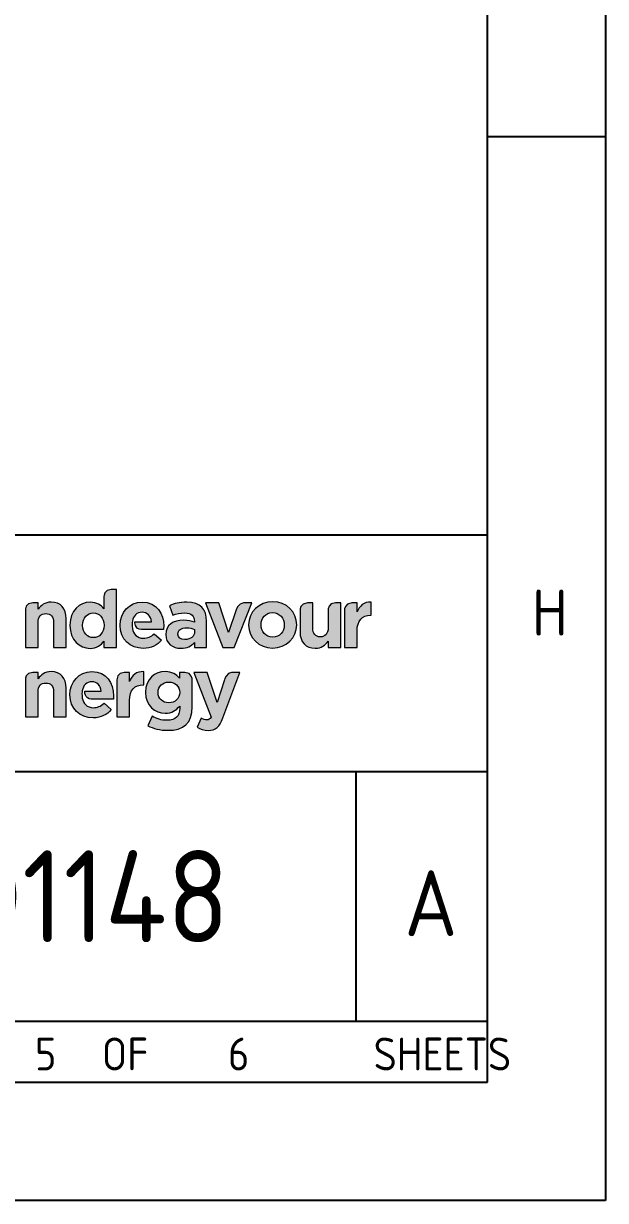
# Paper-space layout 'SHEET (5)' of a CAD drawing. Header units: metres. Extents: x -9 to 1337, y -9 to 581.
# Drawn here: x 779.9 to 824.3, y -5.4 to 84.1 of the extents above; entities that cross this region are included whole.
import ezdxf
from ezdxf.enums import TextEntityAlignment as Align

# ---------------------------------------------------------------- set-up
doc = ezdxf.new("R2010")
doc.units = ezdxf.units.M
doc.layers.get('0').update_dxf_attribs({"color": 6})
doc.layers.add('Notes', color=7, linetype='Continuous')
doc.styles.add('iecISOCP', font='isocp.shx')
doc.styles.get("Standard").update_dxf_attribs({"font": 'arial.ttf'})

# ---------------------------------------------------------------- blocks, each defined once
blk = doc.blocks.new('A1_FRAME_TITLE')
h = blk.add_hatch(color=7)
edge = h.paths.add_edge_path(flags=16)
edge.add_spline(control_points=[(795.166, 40.751), (795.166, 41.313), (794.794, 41.685), (794.345, 41.685), (793.897, 41.685), (793.518, 41.319), (793.518, 40.751), (793.518, 40.751), (793.518, 40.738), (793.518, 40.738), (793.518, 40.176), (793.897, 39.804), (794.345, 39.804), (794.794, 39.804), (795.166, 40.176), (795.166, 40.738), (795.166, 40.738), (795.166, 40.751), (795.166, 40.751)], knot_values=[0, 0, 0, 0, 1, 1, 1, 2, 2, 2, 3, 3, 3, 4, 4, 4, 5, 5, 5, 6, 6, 6, 6], degree=3, periodic=0)
edge = h.paths.add_edge_path()
edge.add_spline(control_points=[(795.154, 39.059), (795.154, 39.059), (795.154, 39.539), (795.154, 39.539), (794.92, 39.223), (794.598, 38.989), (794.099, 38.989), (793.31, 38.989), (792.558, 39.608), (792.558, 40.738), (792.558, 40.738), (792.558, 40.751), (792.558, 40.751), (792.558, 41.882), (793.297, 42.5), (794.099, 42.5), (794.61, 42.5), (794.926, 42.266), (795.154, 41.995), (795.154, 41.995), (795.154, 42.884), (795.154, 42.923), (795.154, 42.961), (795.155, 43.479), (795.71, 43.479), (796.098, 43.479), (796.114, 43.479), (796.114, 43.479), (796.114, 43.479), (796.114, 39.059), (796.114, 39.059), (796.114, 39.059), (795.154, 39.059), (795.154, 39.059)], knot_values=[0, 0, 0, 0, 1, 1, 1, 2, 2, 2, 3, 3, 3, 4, 4, 4, 5, 5, 5, 6, 6, 6, 7, 7, 7, 8, 8, 8, 9, 9, 9, 10, 10, 10, 11, 11, 11, 11], degree=3, periodic=0)
h = blk.add_hatch(color=7)
edge = h.paths.add_edge_path()
edge.add_spline(control_points=[(791.31, 39.059), (791.31, 39.059), (791.31, 40.947), (791.31, 40.947), (791.31, 41.402), (791.096, 41.635), (790.729, 41.635), (790.363, 41.635), (790.13, 41.402), (790.13, 40.947), (790.13, 40.947), (790.13, 39.059), (790.13, 39.059), (790.13, 39.059), (789.17, 39.059), (789.17, 39.059), (789.17, 39.059), (789.171, 41.83), (789.17, 41.889), (789.169, 41.947), (789.169, 42.443), (789.727, 42.443), (790.13, 42.443), (790.13, 42.443), (790.13, 42.443), (790.13, 42.443), (790.13, 41.964), (790.13, 41.964), (790.351, 42.248), (790.635, 42.507), (791.121, 42.507), (791.847, 42.507), (792.27, 42.027), (792.27, 41.25), (792.27, 41.25), (792.27, 39.059), (792.27, 39.059), (792.27, 39.059), (791.31, 39.059), (791.31, 39.059)], knot_values=[0, 0, 0, 0, 1, 1, 1, 2, 2, 2, 3, 3, 3, 4, 4, 4, 5, 5, 5, 6, 6, 6, 7, 7, 7, 8, 8, 8, 9, 9, 9, 10, 10, 10, 11, 11, 11, 12, 12, 12, 13, 13, 13, 13], degree=3, periodic=0)
h = blk.add_hatch(color=7)
edge = h.paths.add_edge_path()
edge.add_spline(control_points=[(798.054, 42.508), (797.069, 42.508), (796.38, 41.713), (796.38, 40.747), (796.38, 40.747), (796.38, 40.734), (796.38, 40.734), (796.38, 39.699), (797.132, 38.985), (798.148, 38.985), (798.761, 38.985), (799.216, 39.225), (799.531, 39.616), (799.531, 39.616), (798.982, 40.102), (798.982, 40.102), (798.717, 39.856), (798.483, 39.762), (798.161, 39.755), (797.697, 39.746), (797.368, 40.112), (797.321, 40.483), (797.282, 40.803), (797.296, 40.909), (797.318, 41.048), (797.384, 41.466), (797.656, 41.738), (798.054, 41.738), (798.458, 41.738), (798.71, 41.448), (798.767, 41.018), (798.767, 41.018), (797.507, 41.018), (797.507, 41.018), (797.507, 41.018), (797.483, 40.418), (798.01, 40.418), (798.535, 40.418), (799.689, 40.418), (799.689, 40.418), (799.695, 40.507), (799.702, 40.564), (799.702, 40.658), (799.702, 40.658), (799.702, 40.671), (799.702, 40.671), (799.702, 41.631), (799.184, 42.508), (798.054, 42.508)], knot_values=[0, 0, 0, 0, 1, 1, 1, 2, 2, 2, 3, 3, 3, 4, 4, 4, 5, 5, 5, 6, 6, 6, 7, 7, 7, 8, 8, 8, 9, 9, 9, 10, 10, 10, 11, 11, 11, 12, 12, 12, 13, 13, 13, 14, 14, 14, 15, 15, 15, 16, 16, 16, 16], degree=3, periodic=0)
h = blk.add_hatch(color=7)
edge = h.paths.add_edge_path(flags=16)
edge.add_spline(control_points=[(802.06, 40.422), (801.896, 40.498), (801.681, 40.549), (801.447, 40.549), (801.037, 40.549), (800.784, 40.384), (800.784, 40.081), (800.784, 40.081), (800.784, 40.069), (800.784, 40.069), (800.784, 39.81), (800.999, 39.658), (801.308, 39.658), (801.757, 39.658), (802.06, 39.904), (802.06, 40.252), (802.06, 40.252), (802.06, 40.422), (802.06, 40.422)], knot_values=[0, 0, 0, 0, 1, 1, 1, 2, 2, 2, 3, 3, 3, 4, 4, 4, 5, 5, 5, 6, 6, 6, 6], degree=3, periodic=0)
edge = h.paths.add_edge_path()
edge.add_spline(control_points=[(802.041, 39.058), (802.041, 39.058), (802.041, 39.425), (802.041, 39.425), (801.807, 39.166), (801.485, 38.995), (801.018, 38.995), (800.38, 38.995), (799.856, 39.361), (799.856, 40.031), (799.856, 40.031), (799.856, 40.043), (799.856, 40.043), (799.856, 40.782), (800.418, 41.123), (801.22, 41.123), (801.561, 41.123), (801.807, 41.066), (802.047, 40.984), (802.047, 40.984), (802.047, 41.041), (802.047, 41.041), (802.047, 41.439), (801.801, 41.687), (801.321, 41.687), (800.955, 41.687), (800.696, 41.618), (800.386, 41.504), (800.386, 41.504), (800.147, 42.237), (800.147, 42.237), (800.519, 42.401), (800.885, 42.508), (801.46, 42.508), (802.508, 42.508), (802.969, 41.965), (802.969, 41.049), (802.969, 41.049), (802.969, 39.058), (802.969, 39.058), (802.969, 39.058), (802.041, 39.058), (802.041, 39.058)], knot_values=[0, 0, 0, 0, 1, 1, 1, 2, 2, 2, 3, 3, 3, 4, 4, 4, 5, 5, 5, 6, 6, 6, 7, 7, 7, 8, 8, 8, 9, 9, 9, 10, 10, 10, 11, 11, 11, 12, 12, 12, 13, 13, 13, 14, 14, 14, 14], degree=3, periodic=0)
h = blk.add_hatch(color=7)
edge = h.paths.add_edge_path()
edge.add_spline(control_points=[(805.079, 39.059), (805.079, 39.059), (804.207, 39.059), (804.207, 39.059), (804.207, 39.059), (802.875, 42.446), (802.875, 42.446), (802.875, 42.446), (803.892, 42.446), (803.892, 42.446), (803.892, 42.446), (804.649, 40.202), (804.649, 40.202), (804.649, 40.202), (805.226, 41.915), (805.226, 41.915), (805.226, 41.915), (805.391, 42.446), (805.77, 42.446), (806.149, 42.446), (806.411, 42.446), (806.411, 42.446), (806.411, 42.446), (805.079, 39.059), (805.079, 39.059)], knot_values=[0, 0, 0, 0, 1, 1, 1, 2, 2, 2, 3, 3, 3, 4, 4, 4, 5, 5, 5, 6, 6, 6, 7, 7, 7, 8, 8, 8, 8], degree=3, periodic=0)
h = blk.add_hatch(color=7)
edge = h.paths.add_edge_path(flags=16)
edge.add_spline(control_points=[(808.884, 40.776), (808.884, 41.275), (808.524, 41.711), (807.994, 41.711), (807.444, 41.711), (807.116, 41.288), (807.116, 40.789), (807.116, 40.789), (807.116, 40.776), (807.116, 40.776), (807.116, 40.278), (807.476, 39.842), (808.006, 39.842), (808.556, 39.842), (808.884, 40.265), (808.884, 40.764), (808.884, 40.764), (808.884, 40.776), (808.884, 40.776)], knot_values=[0, 0, 0, 0, 1, 1, 1, 2, 2, 2, 3, 3, 3, 4, 4, 4, 5, 5, 5, 6, 6, 6, 6], degree=3, periodic=0)
edge = h.paths.add_edge_path()
edge.add_spline(control_points=[(807.994, 39.015), (806.945, 39.015), (806.169, 39.791), (806.169, 40.764), (806.169, 40.764), (806.169, 40.776), (806.169, 40.776), (806.169, 41.749), (806.952, 42.538), (808.006, 42.538), (809.055, 42.538), (809.832, 41.762), (809.832, 40.789), (809.832, 40.789), (809.832, 40.776), (809.832, 40.776), (809.832, 39.804), (809.048, 39.015), (807.994, 39.015)], knot_values=[0, 0, 0, 0, 1, 1, 1, 2, 2, 2, 3, 3, 3, 4, 4, 4, 5, 5, 5, 6, 6, 6, 6], degree=3, periodic=0)
h = blk.add_hatch(color=7)
edge = h.paths.add_edge_path()
edge.add_spline(control_points=[(812.23, 39.059), (812.23, 39.059), (812.23, 39.538), (812.23, 39.538), (812.009, 39.254), (811.725, 38.995), (811.239, 38.995), (810.513, 38.995), (810.089, 39.475), (810.089, 40.252), (810.089, 40.252), (810.089, 41.839), (810.089, 41.887), (810.089, 41.935), (810.085, 42.443), (810.643, 42.443), (811.05, 42.443), (811.05, 42.443), (811.05, 42.443), (811.05, 42.443), (811.05, 40.555), (811.05, 40.555), (811.05, 40.1), (811.264, 39.867), (811.63, 39.867), (811.996, 39.867), (812.23, 40.1), (812.23, 40.555), (812.23, 40.555), (812.23, 41.822), (812.23, 41.889), (812.23, 41.956), (812.236, 42.443), (812.788, 42.443), (813.19, 42.443), (813.19, 42.443), (813.19, 42.443), (813.19, 42.443), (813.19, 39.059), (813.19, 39.059), (813.19, 39.059), (812.23, 39.059), (812.23, 39.059)], knot_values=[0, 0, 0, 0, 1, 1, 1, 2, 2, 2, 3, 3, 3, 4, 4, 4, 5, 5, 5, 6, 6, 6, 7, 7, 7, 8, 8, 8, 9, 9, 9, 10, 10, 10, 11, 11, 11, 12, 12, 12, 13, 13, 13, 14, 14, 14, 14], degree=3, periodic=0)
h = blk.add_hatch(color=7)
edge = h.paths.add_edge_path()
edge.add_spline(control_points=[(815.461, 41.503), (814.823, 41.503), (814.431, 41.118), (814.431, 40.309), (814.431, 40.309), (814.431, 39.059), (814.431, 39.059), (814.431, 39.059), (813.471, 39.059), (813.471, 39.059), (813.471, 39.059), (813.471, 41.857), (813.471, 41.888), (813.471, 41.919), (813.47, 42.444), (814.029, 42.444), (814.587, 42.444), (814.431, 42.444), (814.431, 42.444), (814.431, 42.444), (814.431, 41.762), (814.431, 41.762), (814.627, 42.229), (814.943, 42.532), (815.511, 42.507), (815.511, 42.507), (815.511, 41.503), (815.511, 41.503), (815.511, 41.503), (815.461, 41.503), (815.461, 41.503)], knot_values=[0, 0, 0, 0, 1, 1, 1, 2, 2, 2, 3, 3, 3, 4, 4, 4, 5, 5, 5, 6, 6, 6, 7, 7, 7, 8, 8, 8, 9, 9, 9, 10, 10, 10, 10], degree=3, periodic=0)
h = blk.add_hatch(color=7)
edge = h.paths.add_edge_path()
edge.add_spline(control_points=[(791.31, 33.774), (791.31, 33.774), (791.31, 35.662), (791.31, 35.662), (791.31, 36.117), (791.096, 36.351), (790.729, 36.351), (790.363, 36.351), (790.13, 36.117), (790.13, 35.662), (790.13, 35.662), (790.13, 33.774), (790.13, 33.774), (790.13, 33.774), (789.17, 33.774), (789.17, 33.774), (789.17, 33.774), (789.171, 36.546), (789.17, 36.604), (789.169, 36.662), (789.169, 37.159), (789.727, 37.159), (790.13, 37.159), (790.13, 37.159), (790.13, 37.159), (790.13, 37.159), (790.13, 36.679), (790.13, 36.679), (790.351, 36.963), (790.635, 37.222), (791.121, 37.222), (791.847, 37.222), (792.27, 36.742), (792.27, 35.965), (792.27, 35.965), (792.27, 33.774), (792.27, 33.774), (792.27, 33.774), (791.31, 33.774), (791.31, 33.774)], knot_values=[0, 0, 0, 0, 1, 1, 1, 2, 2, 2, 3, 3, 3, 4, 4, 4, 5, 5, 5, 6, 6, 6, 7, 7, 7, 8, 8, 8, 9, 9, 9, 10, 10, 10, 11, 11, 11, 12, 12, 12, 13, 13, 13, 13], degree=3, periodic=0)
h = blk.add_hatch(color=7)
edge = h.paths.add_edge_path()
edge.add_spline(control_points=[(794.232, 37.222), (793.247, 37.222), (792.558, 36.427), (792.558, 35.46), (792.558, 35.46), (792.558, 35.448), (792.558, 35.448), (792.558, 34.413), (793.31, 33.699), (794.326, 33.699), (794.939, 33.699), (795.394, 33.939), (795.709, 34.33), (795.709, 34.33), (795.16, 34.816), (795.16, 34.816), (794.895, 34.57), (794.661, 34.476), (794.339, 34.469), (793.875, 34.46), (793.546, 34.826), (793.5, 35.197), (793.46, 35.517), (793.474, 35.623), (793.496, 35.762), (793.562, 36.179), (793.834, 36.452), (794.232, 36.452), (794.636, 36.452), (794.888, 36.161), (794.946, 35.732), (794.946, 35.732), (793.685, 35.732), (793.685, 35.732), (793.685, 35.732), (793.662, 35.132), (794.188, 35.132), (794.714, 35.132), (795.867, 35.132), (795.867, 35.132), (795.874, 35.221), (795.88, 35.277), (795.88, 35.372), (795.88, 35.372), (795.88, 35.385), (795.88, 35.385), (795.88, 36.345), (795.362, 37.222), (794.232, 37.222)], knot_values=[0, 0, 0, 0, 1, 1, 1, 2, 2, 2, 3, 3, 3, 4, 4, 4, 5, 5, 5, 6, 6, 6, 7, 7, 7, 8, 8, 8, 9, 9, 9, 10, 10, 10, 11, 11, 11, 12, 12, 12, 13, 13, 13, 14, 14, 14, 15, 15, 15, 16, 16, 16, 16], degree=3, periodic=0)
h = blk.add_hatch(color=7)
edge = h.paths.add_edge_path()
edge.add_spline(control_points=[(798.132, 36.214), (797.494, 36.214), (797.103, 35.829), (797.103, 35.021), (797.103, 35.021), (797.103, 33.77), (797.103, 33.77), (797.103, 33.77), (796.143, 33.77), (796.143, 33.77), (796.143, 33.77), (796.143, 36.568), (796.143, 36.599), (796.143, 36.63), (796.141, 37.155), (796.7, 37.155), (797.103, 37.155), (797.103, 37.155), (797.103, 37.155), (797.103, 37.155), (797.103, 36.473), (797.103, 36.473), (797.299, 36.94), (797.614, 37.244), (798.182, 37.219), (798.182, 37.219), (798.182, 36.214), (798.182, 36.214), (798.182, 36.214), (798.132, 36.214), (798.132, 36.214)], knot_values=[0, 0, 0, 0, 1, 1, 1, 2, 2, 2, 3, 3, 3, 4, 4, 4, 5, 5, 5, 6, 6, 6, 7, 7, 7, 8, 8, 8, 9, 9, 9, 10, 10, 10, 10], degree=3, periodic=0)
h = blk.add_hatch(color=7)
edge = h.paths.add_edge_path(flags=16)
edge.add_spline(control_points=[(800.924, 35.643), (800.924, 36.105), (800.564, 36.427), (800.097, 36.427), (799.629, 36.427), (799.276, 36.105), (799.276, 35.643), (799.276, 35.643), (799.276, 35.631), (799.276, 35.631), (799.276, 35.164), (799.629, 34.848), (800.097, 34.848), (800.564, 34.848), (800.924, 35.17), (800.924, 35.631), (800.924, 35.631), (800.924, 35.643), (800.924, 35.643)], knot_values=[0, 0, 0, 0, 1, 1, 1, 2, 2, 2, 3, 3, 3, 4, 4, 4, 5, 5, 5, 6, 6, 6, 6], degree=3, periodic=0)
edge = h.paths.add_edge_path()
edge.add_spline(control_points=[(799.983, 32.751), (799.434, 32.751), (798.916, 32.878), (798.487, 33.105), (798.487, 33.105), (798.815, 33.825), (798.815, 33.825), (799.162, 33.629), (799.509, 33.515), (799.958, 33.515), (800.615, 33.515), (800.924, 33.832), (800.924, 34.437), (800.924, 34.437), (800.924, 34.602), (800.924, 34.602), (800.64, 34.261), (800.33, 34.053), (799.819, 34.053), (799.03, 34.053), (798.316, 34.627), (798.316, 35.631), (798.316, 35.631), (798.316, 35.643), (798.316, 35.643), (798.316, 36.654), (799.042, 37.222), (799.819, 37.222), (800.343, 37.222), (800.653, 37.001), (800.911, 36.717), (800.911, 36.717), (800.911, 37.159), (800.911, 37.159), (800.911, 37.159), (800.911, 37.159), (801.318, 37.159), (801.875, 37.159), (801.871, 36.6), (801.871, 36.6), (801.871, 36.6), (801.871, 34.539), (801.871, 34.539), (801.871, 33.263), (801.24, 32.751), (799.983, 32.751)], knot_values=[0, 0, 0, 0, 1, 1, 1, 2, 2, 2, 3, 3, 3, 4, 4, 4, 5, 5, 5, 6, 6, 6, 7, 7, 7, 8, 8, 8, 9, 9, 9, 10, 10, 10, 11, 11, 11, 12, 12, 12, 13, 13, 13, 14, 14, 14, 15, 15, 15, 15], degree=3, periodic=0)
h = blk.add_hatch(color=7)
edge = h.paths.add_edge_path()
edge.add_spline(control_points=[(804.21, 33.695), (803.951, 33.006), (803.673, 32.748), (803.098, 32.748), (802.751, 32.748), (802.492, 32.836), (802.246, 32.981), (802.246, 32.981), (802.568, 33.676), (802.568, 33.676), (802.694, 33.6), (802.852, 33.543), (802.979, 33.543), (803.142, 33.543), (803.231, 33.594), (803.313, 33.764), (803.313, 33.764), (801.987, 37.162), (801.987, 37.162), (801.987, 37.162), (803.004, 37.162), (803.004, 37.162), (803.004, 37.162), (803.774, 34.857), (803.774, 34.857), (803.774, 34.857), (804.334, 36.604), (804.334, 36.604), (804.334, 36.604), (804.505, 37.162), (804.865, 37.162), (805.224, 37.162), (805.51, 37.162), (805.51, 37.162), (805.51, 37.162), (804.21, 33.695), (804.21, 33.695)], knot_values=[0, 0, 0, 0, 1, 1, 1, 2, 2, 2, 3, 3, 3, 4, 4, 4, 5, 5, 5, 6, 6, 6, 7, 7, 7, 8, 8, 8, 9, 9, 9, 10, 10, 10, 11, 11, 11, 12, 12, 12, 12], degree=3, periodic=0)
at = {"color": 7, "lineweight": 0}
for points, knots in [([(795.154, 39.059), (795.154, 39.059), (795.154, 39.539), (795.154, 39.539), (794.92, 39.223), (794.598, 38.989), (794.099, 38.989), (793.31, 38.989), (792.558, 39.608), (792.558, 40.738), (792.558, 40.738), (792.558, 40.751), (792.558, 40.751), (792.558, 41.882), (793.297, 42.5), (794.099, 42.5), (794.61, 42.5), (794.926, 42.266), (795.154, 41.995), (795.154, 41.995), (795.154, 42.884), (795.154, 42.923), (795.154, 42.961), (795.155, 43.479), (795.71, 43.479), (796.098, 43.479), (796.114, 43.479), (796.114, 43.479), (796.114, 43.479), (796.114, 39.059), (796.114, 39.059), (796.114, 39.059), (795.154, 39.059), (795.154, 39.059)], [0, 0, 0, 0, 1, 1, 1, 2, 2, 2, 3, 3, 3, 4, 4, 4, 5, 5, 5, 6, 6, 6, 7, 7, 7, 8, 8, 8, 9, 9, 9, 10, 10, 10, 11, 11, 11, 11]), ([(791.31, 39.059), (791.31, 39.059), (791.31, 40.947), (791.31, 40.947), (791.31, 41.402), (791.096, 41.635), (790.729, 41.635), (790.363, 41.635), (790.13, 41.402), (790.13, 40.947), (790.13, 40.947), (790.13, 39.059), (790.13, 39.059), (790.13, 39.059), (789.17, 39.059), (789.17, 39.059), (789.17, 39.059), (789.171, 41.83), (789.17, 41.889), (789.169, 41.947), (789.169, 42.443), (789.727, 42.443), (790.13, 42.443), (790.13, 42.443), (790.13, 42.443), (790.13, 42.443), (790.13, 41.964), (790.13, 41.964), (790.351, 42.248), (790.635, 42.507), (791.121, 42.507), (791.847, 42.507), (792.27, 42.027), (792.27, 41.25), (792.27, 41.25), (792.27, 39.059), (792.27, 39.059), (792.27, 39.059), (791.31, 39.059), (791.31, 39.059)], [0, 0, 0, 0, 1, 1, 1, 2, 2, 2, 3, 3, 3, 4, 4, 4, 5, 5, 5, 6, 6, 6, 7, 7, 7, 8, 8, 8, 9, 9, 9, 10, 10, 10, 11, 11, 11, 12, 12, 12, 13, 13, 13, 13]), ([(798.054, 42.508), (797.069, 42.508), (796.38, 41.713), (796.38, 40.747), (796.38, 40.747), (796.38, 40.734), (796.38, 40.734), (796.38, 39.699), (797.132, 38.985), (798.148, 38.985), (798.761, 38.985), (799.216, 39.225), (799.531, 39.616), (799.531, 39.616), (798.982, 40.102), (798.982, 40.102), (798.717, 39.856), (798.483, 39.762), (798.161, 39.755), (797.697, 39.746), (797.368, 40.112), (797.321, 40.483), (797.282, 40.803), (797.296, 40.909), (797.318, 41.048), (797.384, 41.466), (797.656, 41.738), (798.054, 41.738), (798.458, 41.738), (798.71, 41.448), (798.767, 41.018), (798.767, 41.018), (797.507, 41.018), (797.507, 41.018), (797.507, 41.018), (797.483, 40.418), (798.01, 40.418), (798.535, 40.418), (799.689, 40.418), (799.689, 40.418), (799.695, 40.507), (799.702, 40.564), (799.702, 40.658), (799.702, 40.658), (799.702, 40.671), (799.702, 40.671), (799.702, 41.631), (799.184, 42.508), (798.054, 42.508)], [0, 0, 0, 0, 1, 1, 1, 2, 2, 2, 3, 3, 3, 4, 4, 4, 5, 5, 5, 6, 6, 6, 7, 7, 7, 8, 8, 8, 9, 9, 9, 10, 10, 10, 11, 11, 11, 12, 12, 12, 13, 13, 13, 14, 14, 14, 15, 15, 15, 16, 16, 16, 16]), ([(802.041, 39.058), (802.041, 39.058), (802.041, 39.425), (802.041, 39.425), (801.807, 39.166), (801.485, 38.995), (801.018, 38.995), (800.38, 38.995), (799.856, 39.361), (799.856, 40.031), (799.856, 40.031), (799.856, 40.043), (799.856, 40.043), (799.856, 40.782), (800.418, 41.123), (801.22, 41.123), (801.561, 41.123), (801.807, 41.066), (802.047, 40.984), (802.047, 40.984), (802.047, 41.041), (802.047, 41.041), (802.047, 41.439), (801.801, 41.687), (801.321, 41.687), (800.955, 41.687), (800.696, 41.618), (800.386, 41.504), (800.386, 41.504), (800.147, 42.237), (800.147, 42.237), (800.519, 42.401), (800.885, 42.508), (801.46, 42.508), (802.508, 42.508), (802.969, 41.965), (802.969, 41.049), (802.969, 41.049), (802.969, 39.058), (802.969, 39.058), (802.969, 39.058), (802.041, 39.058), (802.041, 39.058)], [0, 0, 0, 0, 1, 1, 1, 2, 2, 2, 3, 3, 3, 4, 4, 4, 5, 5, 5, 6, 6, 6, 7, 7, 7, 8, 8, 8, 9, 9, 9, 10, 10, 10, 11, 11, 11, 12, 12, 12, 13, 13, 13, 14, 14, 14, 14]), ([(805.079, 39.059), (805.079, 39.059), (804.207, 39.059), (804.207, 39.059), (804.207, 39.059), (802.875, 42.446), (802.875, 42.446), (802.875, 42.446), (803.892, 42.446), (803.892, 42.446), (803.892, 42.446), (804.649, 40.202), (804.649, 40.202), (804.649, 40.202), (805.226, 41.915), (805.226, 41.915), (805.226, 41.915), (805.391, 42.446), (805.77, 42.446), (806.149, 42.446), (806.411, 42.446), (806.411, 42.446), (806.411, 42.446), (805.079, 39.059), (805.079, 39.059)], [0, 0, 0, 0, 1, 1, 1, 2, 2, 2, 3, 3, 3, 4, 4, 4, 5, 5, 5, 6, 6, 6, 7, 7, 7, 8, 8, 8, 8]), ([(807.994, 39.015), (806.945, 39.015), (806.169, 39.791), (806.169, 40.764), (806.169, 40.764), (806.169, 40.776), (806.169, 40.776), (806.169, 41.749), (806.952, 42.538), (808.006, 42.538), (809.055, 42.538), (809.832, 41.762), (809.832, 40.789), (809.832, 40.789), (809.832, 40.776), (809.832, 40.776), (809.832, 39.804), (809.048, 39.015), (807.994, 39.015)], [0, 0, 0, 0, 1, 1, 1, 2, 2, 2, 3, 3, 3, 4, 4, 4, 5, 5, 5, 6, 6, 6, 6]), ([(812.23, 39.059), (812.23, 39.059), (812.23, 39.538), (812.23, 39.538), (812.009, 39.254), (811.725, 38.995), (811.239, 38.995), (810.513, 38.995), (810.089, 39.475), (810.089, 40.252), (810.089, 40.252), (810.089, 41.839), (810.089, 41.887), (810.089, 41.935), (810.085, 42.443), (810.643, 42.443), (811.05, 42.443), (811.05, 42.443), (811.05, 42.443), (811.05, 42.443), (811.05, 40.555), (811.05, 40.555), (811.05, 40.1), (811.264, 39.867), (811.63, 39.867), (811.996, 39.867), (812.23, 40.1), (812.23, 40.555), (812.23, 40.555), (812.23, 41.822), (812.23, 41.889), (812.23, 41.956), (812.236, 42.443), (812.788, 42.443), (813.19, 42.443), (813.19, 42.443), (813.19, 42.443), (813.19, 42.443), (813.19, 39.059), (813.19, 39.059), (813.19, 39.059), (812.23, 39.059), (812.23, 39.059)], [0, 0, 0, 0, 1, 1, 1, 2, 2, 2, 3, 3, 3, 4, 4, 4, 5, 5, 5, 6, 6, 6, 7, 7, 7, 8, 8, 8, 9, 9, 9, 10, 10, 10, 11, 11, 11, 12, 12, 12, 13, 13, 13, 14, 14, 14, 14]), ([(815.461, 41.503), (814.823, 41.503), (814.431, 41.118), (814.431, 40.309), (814.431, 40.309), (814.431, 39.059), (814.431, 39.059), (814.431, 39.059), (813.471, 39.059), (813.471, 39.059), (813.471, 39.059), (813.471, 41.857), (813.471, 41.888), (813.471, 41.919), (813.47, 42.444), (814.029, 42.444), (814.587, 42.444), (814.431, 42.444), (814.431, 42.444), (814.431, 42.444), (814.431, 41.762), (814.431, 41.762), (814.627, 42.229), (814.943, 42.532), (815.511, 42.507), (815.511, 42.507), (815.511, 41.503), (815.511, 41.503), (815.511, 41.503), (815.461, 41.503), (815.461, 41.503)], [0, 0, 0, 0, 1, 1, 1, 2, 2, 2, 3, 3, 3, 4, 4, 4, 5, 5, 5, 6, 6, 6, 7, 7, 7, 8, 8, 8, 9, 9, 9, 10, 10, 10, 10]), ([(795.166, 40.751), (795.166, 41.313), (794.794, 41.685), (794.345, 41.685), (793.897, 41.685), (793.518, 41.319), (793.518, 40.751), (793.518, 40.751), (793.518, 40.738), (793.518, 40.738), (793.518, 40.176), (793.897, 39.804), (794.345, 39.804), (794.794, 39.804), (795.166, 40.176), (795.166, 40.738), (795.166, 40.738), (795.166, 40.751), (795.166, 40.751)], [0, 0, 0, 0, 1, 1, 1, 2, 2, 2, 3, 3, 3, 4, 4, 4, 5, 5, 5, 6, 6, 6, 6]), ([(808.884, 40.776), (808.884, 41.275), (808.524, 41.711), (807.994, 41.711), (807.444, 41.711), (807.116, 41.288), (807.116, 40.789), (807.116, 40.789), (807.116, 40.776), (807.116, 40.776), (807.116, 40.278), (807.476, 39.842), (808.006, 39.842), (808.556, 39.842), (808.884, 40.265), (808.884, 40.764), (808.884, 40.764), (808.884, 40.776), (808.884, 40.776)], [0, 0, 0, 0, 1, 1, 1, 2, 2, 2, 3, 3, 3, 4, 4, 4, 5, 5, 5, 6, 6, 6, 6]), ([(802.06, 40.422), (801.896, 40.498), (801.681, 40.549), (801.447, 40.549), (801.037, 40.549), (800.784, 40.384), (800.784, 40.081), (800.784, 40.081), (800.784, 40.069), (800.784, 40.069), (800.784, 39.81), (800.999, 39.658), (801.308, 39.658), (801.757, 39.658), (802.06, 39.904), (802.06, 40.252), (802.06, 40.252), (802.06, 40.422), (802.06, 40.422)], [0, 0, 0, 0, 1, 1, 1, 2, 2, 2, 3, 3, 3, 4, 4, 4, 5, 5, 5, 6, 6, 6, 6]), ([(791.31, 33.774), (791.31, 33.774), (791.31, 35.662), (791.31, 35.662), (791.31, 36.117), (791.096, 36.351), (790.729, 36.351), (790.363, 36.351), (790.13, 36.117), (790.13, 35.662), (790.13, 35.662), (790.13, 33.774), (790.13, 33.774), (790.13, 33.774), (789.17, 33.774), (789.17, 33.774), (789.17, 33.774), (789.171, 36.546), (789.17, 36.604), (789.169, 36.662), (789.169, 37.159), (789.727, 37.159), (790.13, 37.159), (790.13, 37.159), (790.13, 37.159), (790.13, 37.159), (790.13, 36.679), (790.13, 36.679), (790.351, 36.963), (790.635, 37.222), (791.121, 37.222), (791.847, 37.222), (792.27, 36.742), (792.27, 35.965), (792.27, 35.965), (792.27, 33.774), (792.27, 33.774), (792.27, 33.774), (791.31, 33.774), (791.31, 33.774)], [0, 0, 0, 0, 1, 1, 1, 2, 2, 2, 3, 3, 3, 4, 4, 4, 5, 5, 5, 6, 6, 6, 7, 7, 7, 8, 8, 8, 9, 9, 9, 10, 10, 10, 11, 11, 11, 12, 12, 12, 13, 13, 13, 13]), ([(794.232, 37.222), (793.247, 37.222), (792.558, 36.427), (792.558, 35.46), (792.558, 35.46), (792.558, 35.448), (792.558, 35.448), (792.558, 34.413), (793.31, 33.699), (794.326, 33.699), (794.939, 33.699), (795.394, 33.939), (795.709, 34.33), (795.709, 34.33), (795.16, 34.816), (795.16, 34.816), (794.895, 34.57), (794.661, 34.476), (794.339, 34.469), (793.875, 34.46), (793.546, 34.826), (793.5, 35.197), (793.46, 35.517), (793.474, 35.623), (793.496, 35.762), (793.562, 36.179), (793.834, 36.452), (794.232, 36.452), (794.636, 36.452), (794.888, 36.161), (794.946, 35.732), (794.946, 35.732), (793.685, 35.732), (793.685, 35.732), (793.685, 35.732), (793.662, 35.132), (794.188, 35.132), (794.714, 35.132), (795.867, 35.132), (795.867, 35.132), (795.874, 35.221), (795.88, 35.277), (795.88, 35.372), (795.88, 35.372), (795.88, 35.385), (795.88, 35.385), (795.88, 36.345), (795.362, 37.222), (794.232, 37.222)], [0, 0, 0, 0, 1, 1, 1, 2, 2, 2, 3, 3, 3, 4, 4, 4, 5, 5, 5, 6, 6, 6, 7, 7, 7, 8, 8, 8, 9, 9, 9, 10, 10, 10, 11, 11, 11, 12, 12, 12, 13, 13, 13, 14, 14, 14, 15, 15, 15, 16, 16, 16, 16]), ([(798.132, 36.214), (797.494, 36.214), (797.103, 35.829), (797.103, 35.021), (797.103, 35.021), (797.103, 33.77), (797.103, 33.77), (797.103, 33.77), (796.143, 33.77), (796.143, 33.77), (796.143, 33.77), (796.143, 36.568), (796.143, 36.599), (796.143, 36.63), (796.141, 37.155), (796.7, 37.155), (797.103, 37.155), (797.103, 37.155), (797.103, 37.155), (797.103, 37.155), (797.103, 36.473), (797.103, 36.473), (797.299, 36.94), (797.614, 37.244), (798.182, 37.219), (798.182, 37.219), (798.182, 36.214), (798.182, 36.214), (798.182, 36.214), (798.132, 36.214), (798.132, 36.214)], [0, 0, 0, 0, 1, 1, 1, 2, 2, 2, 3, 3, 3, 4, 4, 4, 5, 5, 5, 6, 6, 6, 7, 7, 7, 8, 8, 8, 9, 9, 9, 10, 10, 10, 10]), ([(799.983, 32.751), (799.434, 32.751), (798.916, 32.878), (798.487, 33.105), (798.487, 33.105), (798.815, 33.825), (798.815, 33.825), (799.162, 33.629), (799.509, 33.515), (799.958, 33.515), (800.615, 33.515), (800.924, 33.832), (800.924, 34.437), (800.924, 34.437), (800.924, 34.602), (800.924, 34.602), (800.64, 34.261), (800.33, 34.053), (799.819, 34.053), (799.03, 34.053), (798.316, 34.627), (798.316, 35.631), (798.316, 35.631), (798.316, 35.643), (798.316, 35.643), (798.316, 36.654), (799.042, 37.222), (799.819, 37.222), (800.343, 37.222), (800.653, 37.001), (800.911, 36.717), (800.911, 36.717), (800.911, 37.159), (800.911, 37.159), (800.911, 37.159), (800.911, 37.159), (801.318, 37.159), (801.875, 37.159), (801.871, 36.6), (801.871, 36.6), (801.871, 36.6), (801.871, 34.539), (801.871, 34.539), (801.871, 33.263), (801.24, 32.751), (799.983, 32.751)], [0, 0, 0, 0, 1, 1, 1, 2, 2, 2, 3, 3, 3, 4, 4, 4, 5, 5, 5, 6, 6, 6, 7, 7, 7, 8, 8, 8, 9, 9, 9, 10, 10, 10, 11, 11, 11, 12, 12, 12, 13, 13, 13, 14, 14, 14, 15, 15, 15, 15]), ([(804.21, 33.695), (803.951, 33.006), (803.673, 32.748), (803.098, 32.748), (802.751, 32.748), (802.492, 32.836), (802.246, 32.981), (802.246, 32.981), (802.568, 33.676), (802.568, 33.676), (802.694, 33.6), (802.852, 33.543), (802.979, 33.543), (803.142, 33.543), (803.231, 33.594), (803.313, 33.764), (803.313, 33.764), (801.987, 37.162), (801.987, 37.162), (801.987, 37.162), (803.004, 37.162), (803.004, 37.162), (803.004, 37.162), (803.774, 34.857), (803.774, 34.857), (803.774, 34.857), (804.334, 36.604), (804.334, 36.604), (804.334, 36.604), (804.505, 37.162), (804.865, 37.162), (805.224, 37.162), (805.51, 37.162), (805.51, 37.162), (805.51, 37.162), (804.21, 33.695), (804.21, 33.695)], [0, 0, 0, 0, 1, 1, 1, 2, 2, 2, 3, 3, 3, 4, 4, 4, 5, 5, 5, 6, 6, 6, 7, 7, 7, 8, 8, 8, 9, 9, 9, 10, 10, 10, 11, 11, 11, 12, 12, 12, 12]), ([(800.924, 35.643), (800.924, 36.105), (800.564, 36.427), (800.097, 36.427), (799.629, 36.427), (799.276, 36.105), (799.276, 35.643), (799.276, 35.643), (799.276, 35.631), (799.276, 35.631), (799.276, 35.164), (799.629, 34.848), (800.097, 34.848), (800.564, 34.848), (800.924, 35.17), (800.924, 35.631), (800.924, 35.631), (800.924, 35.643), (800.924, 35.643)], [0, 0, 0, 0, 1, 1, 1, 2, 2, 2, 3, 3, 3, 4, 4, 4, 5, 5, 5, 6, 6, 6, 6])]:
    blk.add_open_spline(points, degree=3, knots=knots, dxfattribs=at)
at = {"layer": 'Notes', "color": 3, "linetype": 'Continuous'}
blk.add_line((824.367, 5.973), (824.367, 574.394), dxfattribs=at)
at = {"layer": 'Notes', "linetype": 'Continuous'}
blk.add_line((824.367, 77.933), (833.352, 77.933), dxfattribs=at)
at = {"layer": 'Notes', "color": 3}
for p, q in [((754.367, 29.618), (824.367, 29.618)), ((814.367, 10.618), (814.367, 29.618)), ((770.367, 10.618), (824.367, 10.618))]:
    blk.add_line(p, q, dxfattribs=at)
at = {"layer": 'Notes', "color": 3, "linetype": 'Continuous', "flags": 128}
for points in [[(123.797, 47.618), (824.367, 47.618)], [(123.798, 5.973), (824.367, 5.973)]]:
    blk.add_lwpolyline(points, dxfattribs=at)
blk.add_attdef('DRAFT_NUM', (29.903, 23.294), '', height=2.5, rotation=90)
at = {"layer": 'Notes', "color": 7, "style": 'iecISOCP'}
blk.add_text('H', height=3.5, dxfattribs=at).set_placement((827.758, 39.965))
blk.add_text('SHEET No         OF            SHEETS', height=2.5, dxfattribs=at).set_placement((797.306, 8.119), align=Align.MIDDLE_CENTER)
at = {"layer": 'Notes', "color": 7, "style": 'iecISOCP', "flags": 8}
blk.add_attdef('VERSION_NO', text='', height=2.5, rotation=90, dxfattribs=at).set_placement((302.037, 43.812), align=Align.MIDDLE_CENTER)
at = {"layer": 'Notes', "color": 7, "style": 'iecISOCP'}
for tag, p in [('CAP_NO', (513.188, 43.457)), ('IE_NUM', (513.05, 37.81)), ('REF_No_1', (335.241, 32.31)), ('REF_1', (362.523, 32.31)), ('GEN_WO', (441.708, 31.763)), ('HV_SWITCH', (513.463, 32.163)), ('REF_No_2', (335.241, 26.31)), ('REF_2', (362.523, 26.31)), ('OH_WO', (441.708, 25.812)), ('UBD_REF', (513.05, 25.828)), ('REF_No_3', (335.241, 20.31)), ('REF_3', (362.523, 20.31)), ('UG_WO', (441.708, 20.052)), ('GIS_MAP_No', (513.05, 20.043)), ('REF_No_4', (335.241, 14.31)), ('REF_4', (362.523, 14.31)), ('SUB_WO', (441.708, 13.812)), ('HV_OP_DIAG', (513.326, 14.199)), ('LGA', (512.945, 7.777))]:
    blk.add_attdef(tag, p, '', height=2.5, dxfattribs=at)
at = {"layer": 'Notes', "style": 'iecISOCP'}
for tag, p in [('T1', (684.374, 39.465)), ('T2', (684.374, 34.346)), ('T3', (684.374, 28.92)), ('T4', (684.374, 23.657)), ('T5', (684.374, 18.231)), ('T6', (684.374, 12.969))]:
    blk.add_attdef(tag, text='', height=3.5, dxfattribs=at).set_placement(p, align=Align.CENTER)
at = {"layer": 'Notes', "color": 7, "style": 'iecISOCP'}
for tag, p in [('scale', (567.756, 33.269)), ('DRAWN', (567.756, 24.931)), ('DATE', (567.756, 16.88)), ('DESIGN', (605.617, 9.155))]:
    blk.add_attdef(tag, text='', height=2.5, dxfattribs=at).set_placement(p, align=Align.CENTER)
at = {"layer": 'Notes', "color": 4, "style": 'iecISOCP'}
blk.add_attdef('NUM', text='', height=7, dxfattribs=at).set_placement((792.367, 20.118), align=Align.MIDDLE_CENTER)
at = {"layer": 'Notes', "color": 1, "style": 'iecISOCP'}
blk.add_attdef('REV', text='', height=5, dxfattribs=at).set_placement((820.054, 17.095), align=Align.CENTER)
at = {"layer": 'Notes', "color": 7, "style": 'iecISOCP'}
for tag, p in [('NS', (790.712, 8.119)), ('SHTS', (805.412, 8.119))]:
    blk.add_attdef(tag, text='', height=2.5, dxfattribs=at).set_placement(p, align=Align.MIDDLE)
at = {"layer": 'Notes', "style": 'iecISOCP'}
blk.add_attdef('ExportID', (9.082, 2.39), '', height=2.5, dxfattribs=at)
at = {"layer": 'Notes', "style": 'iecISOCP', "flags": 1}
for tag, p in [('ProjectType', (14.175, -26.797)), ('ProjectNumber', (23.56, -26.818)), ('DrawingNumber', (35.514, -26.803)), ('ProjectDescription', (47.564, -26.825)), ('ExportDate', (60.284, -26.789)), ('ExportUserName', (69.155, -26.8)), ('DesignerCompanyName', (81.484, -26.793)), ('ExportAreaOfInterest', (97.1, -26.813)), ('GIS_SUCCESS', (111.997, -26.78)), ('CAD_SUCCESS', (121.789, -26.783)), ('DEPOTCODE', (132.106, -26.877)), ('ExportCategories', (140.083, -26.797)), ('Comments', (154.385, -26.883))]:
    blk.add_attdef(tag, p, '', height=1, dxfattribs=at)

psp = doc.layouts.new('SHEET (5)')

# ---------------------------------------------------------------- linework, layer by layer
at = {"layer": 'Notes', "color": 3, "linetype": 'Continuous'}
psp.add_lwpolyline([(-9.08156, 581.00396), (824.27082, 581.00396), (824.27082, -5.41686), (-9.08156, -5.41686)], close=True, dxfattribs=at)

# ---------------------------------------------------------------- block references
ref = psp.add_blockref('A1_FRAME_TITLE', (-9.08156, -2.38995))
ref.add_attrib('NUM', '501148', dxfattribs={"layer": 'Notes', "color": 4, "height": 7, "style": 'iecISOCP'}).set_placement((783.28506, 17.72851), align=Align.MIDDLE_CENTER)
ref.add_attrib('REV', 'A', dxfattribs={"layer": 'Notes', "color": 1, "height": 5, "style": 'iecISOCP'}).set_placement((810.97269, 14.70546), align=Align.CENTER)
ref.add_attrib('NS', '5', dxfattribs={"layer": 'Notes', "color": 7, "height": 2.5, "style": 'iecISOCP'}).set_placement((781.63082, 5.72855), align=Align.MIDDLE)
ref.add_attrib('SHTS', '6', dxfattribs={"layer": 'Notes', "color": 7, "height": 2.5, "style": 'iecISOCP'}).set_placement((796.33048, 5.72855), align=Align.MIDDLE)

doc.saveas('drawing.dxf')
